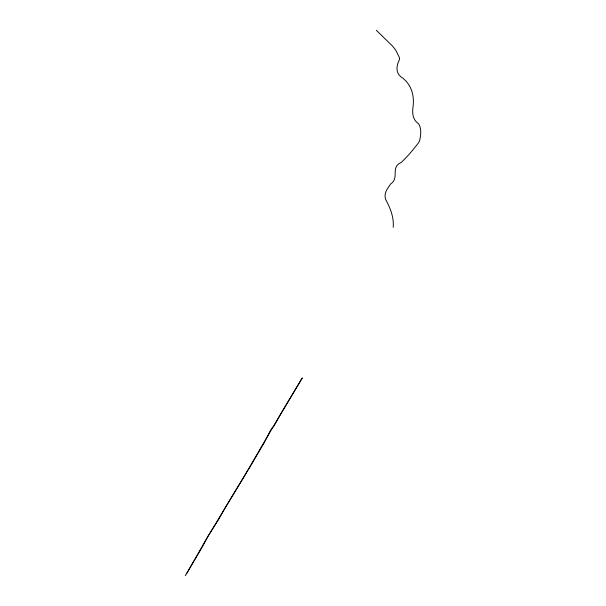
<?xml version="1.0" encoding="UTF-8"?>
<svg xmlns="http://www.w3.org/2000/svg" width="606" height="606" viewBox="0 0 606 606"><rect width="100%" height="100%" fill="white"/><g stroke="black" fill="none" stroke-linecap="round" stroke-linejoin="round"><path stroke-width="0.91" d="M185.33 575.7L201.215 548.869L208.07 536.151L218.433 519.774L225.72 506.737L247.877 470.203M248.316 469.718L264.186 442.736L270.624 430.146A6.689 1.318 -64.5 0 0 271.965 428.23L274.154 425.738C282.972 409.641 293.016 394.021 302.288 377.886C282.366 410.747 263.004 444.001 243.786 477.233L207.161 537.711L186.693 573.458M376.334 30.3L392.143 45.708A47.904 42.412 3 0 1 395.824 50.366L399.407 57.57A7.272 6.439 3 0 1 399.468 59.532C396.218 65.933 395.263 73.659 402.452 77.886C411.595 84.832 414.572 96.089 412.997 107.179C412.072 113.428 412.868 120.094 418.572 123.722C421.647 128.487 420.905 134.865 419.731 140.153A17.832 15.786 3 0 1 418.723 142.516C413.421 149.561 407.588 156.446 401.172 162.469C390.105 167.173 399.786 177.876 390.734 183.898A82.545 73.084 3 0 0 388.416 187.277C385.666 190.898 383.878 195.7 385.961 200.078C390.461 208.472 394.059 217.562 393.211 227.318"/></g></svg>
